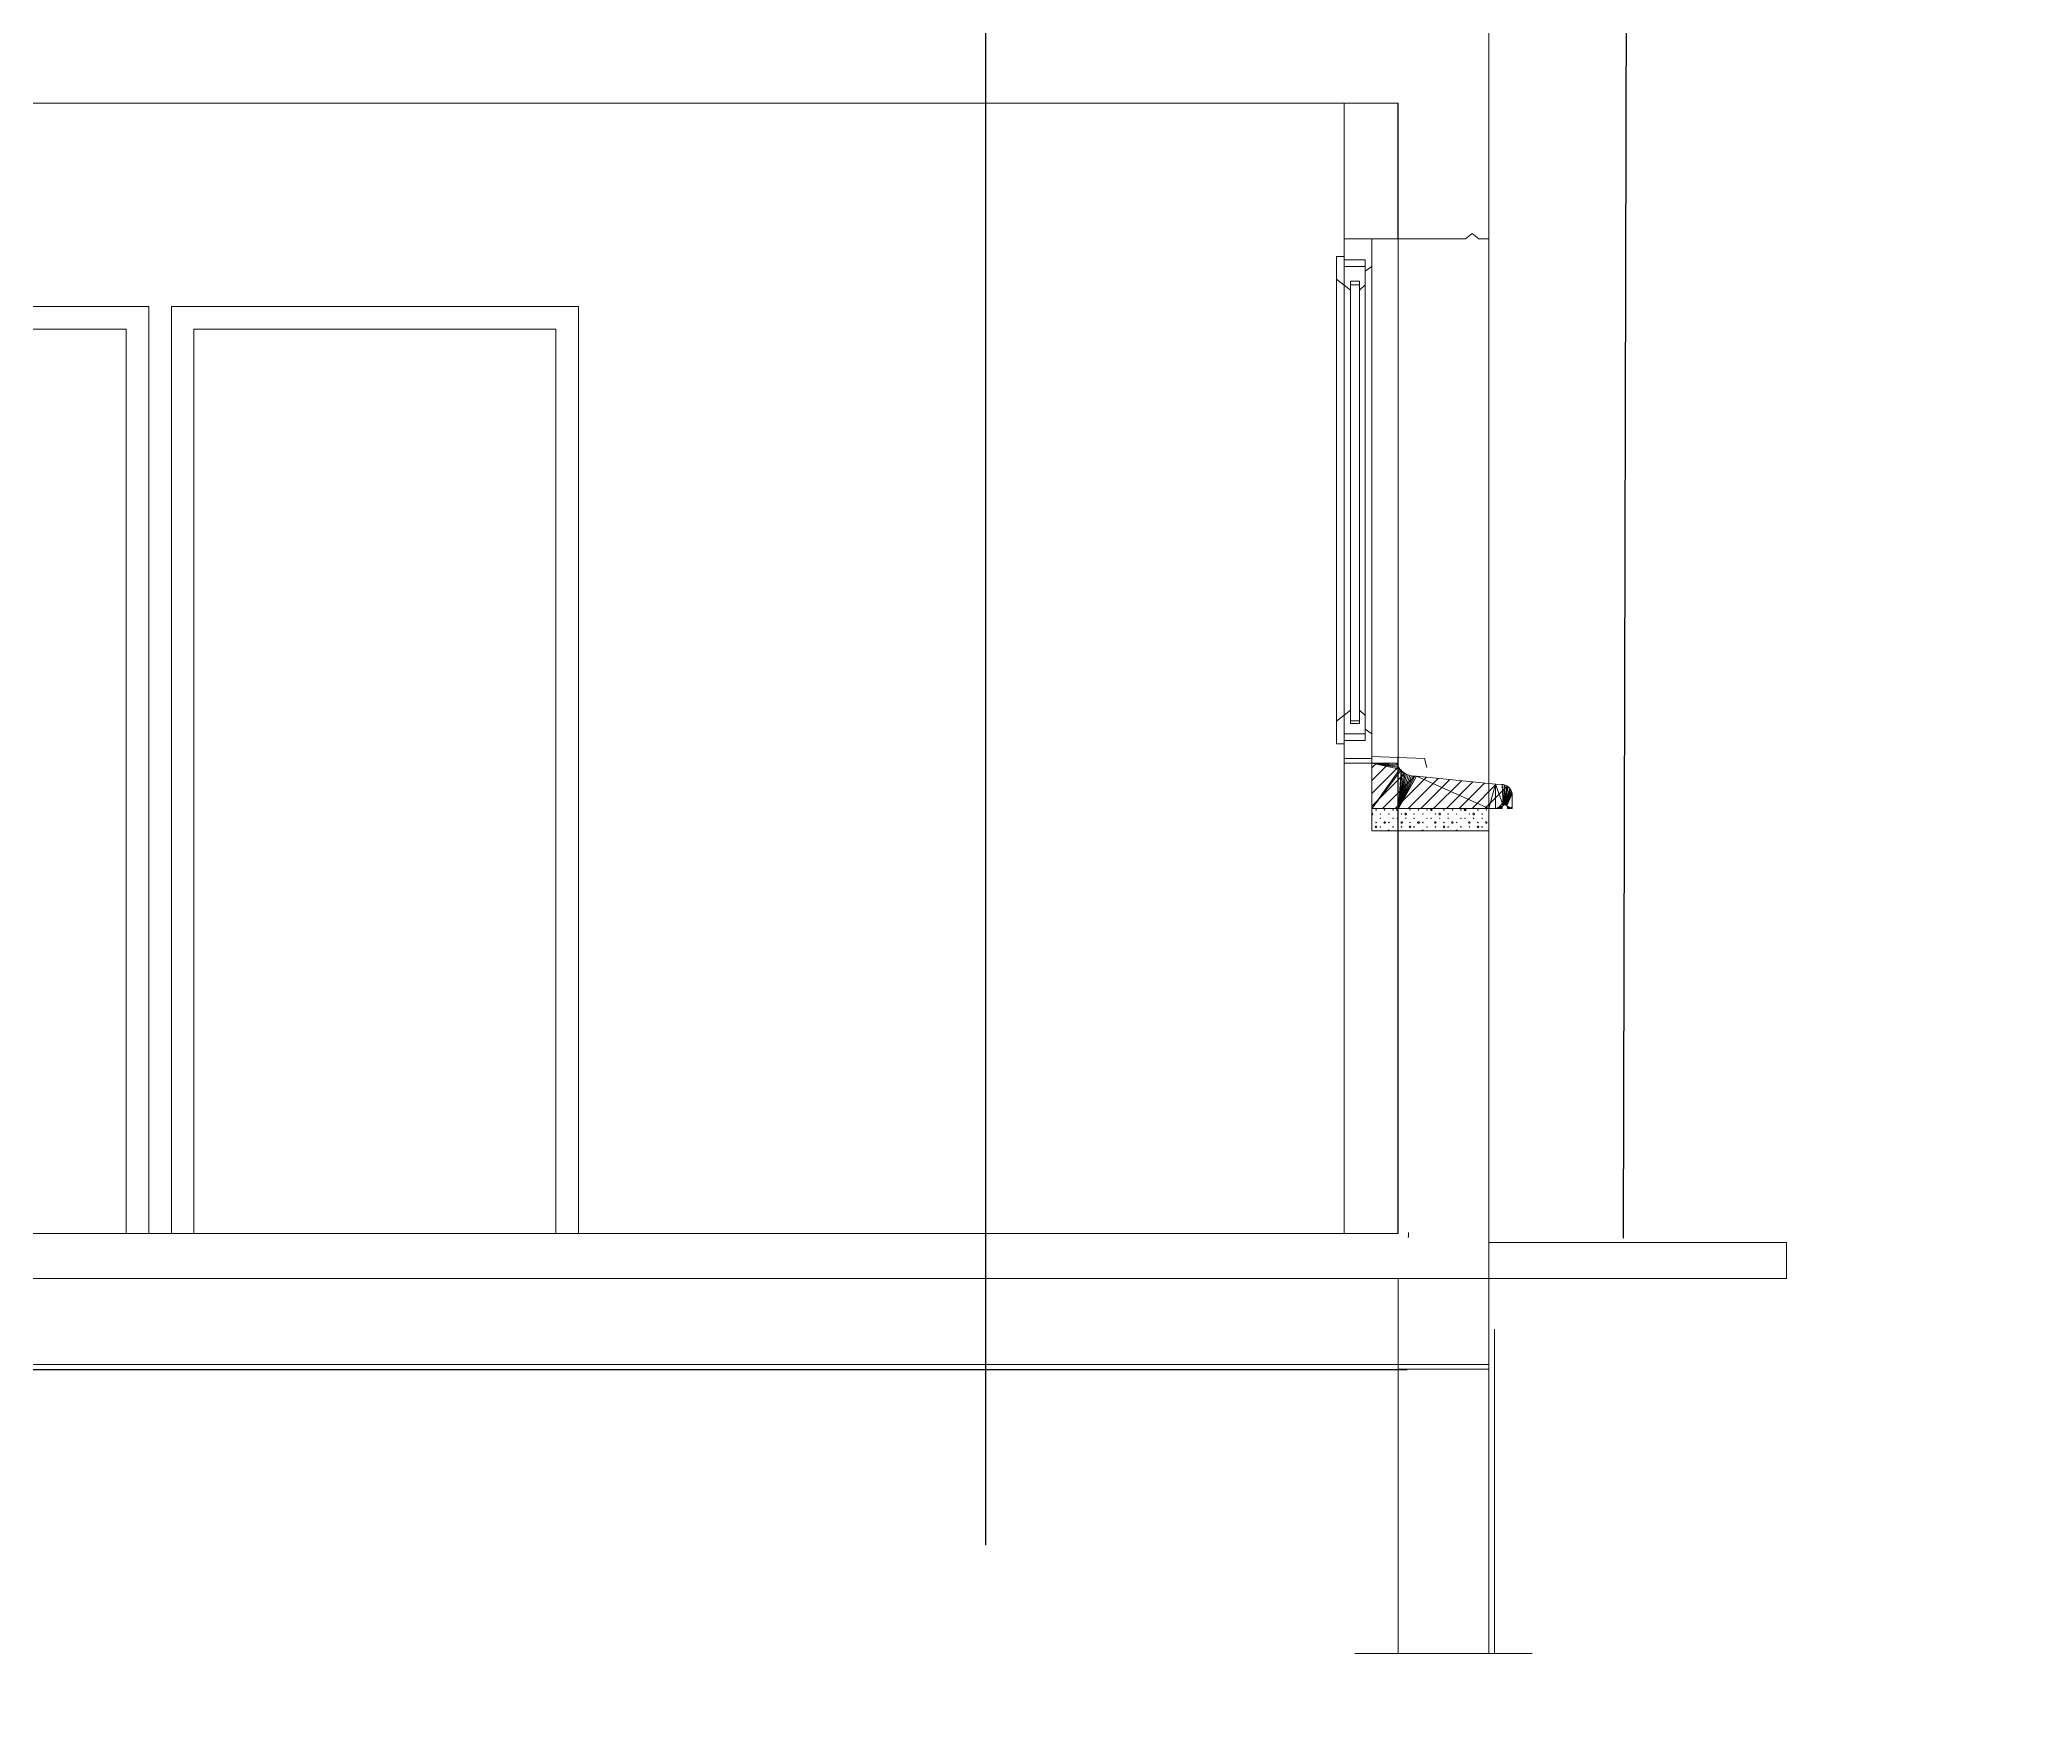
# Model space of a CAD drawing. Header units: metres. Extents: x -12536 to 12621, y -17191 to 9596.
# Drawn here: x -8720.7 to -8280.2, y 5466.1 to 5838.2 of the extents above; entities that cross this region are included whole.
import ezdxf
from ezdxf.lldxf.tags import DXFTag

# ---------------------------------------------------------------- set-up
doc = ezdxf.new("R2010")
doc.units = ezdxf.units.M
doc.header["$MEASUREMENT"] = 0
doc.header["$PDMODE"] = 2
doc.header["$PDSIZE"] = 0.25
doc.layers.add('Calque commun', color=7, linetype='Continuous')
doc.layers.add('Cotations', color=7, linetype='Continuous')
doc.styles.add('Arial3', font='arial.ttf', dxfattribs={"height": 0.1})
doc.styles.add('Arial6', font='arial.ttf', dxfattribs={"height": 0.1})
tags = doc.linetypes.add('HIDDEN', pattern=[0.375, 0.25, -0.125]).pattern_tags.tags
tags[6:7] = [DXFTag(74, 4), DXFTag(75, 0), DXFTag(340, '0'), DXFTag(46, 1.0), DXFTag(50, 0.0), DXFTag(44, 0.0), DXFTag(45, 0.0)]
tags[4:5] = [DXFTag(74, 4), DXFTag(75, 0), DXFTag(340, '0'), DXFTag(46, 1.0), DXFTag(50, 0.0), DXFTag(44, 0.0), DXFTag(45, 0.0)]
tags = doc.linetypes.add('HIDDENX2', pattern=[0.75, 0.5, -0.25]).pattern_tags.tags
tags[6:7] = [DXFTag(74, 4), DXFTag(75, 0), DXFTag(340, '0'), DXFTag(46, 1.0), DXFTag(50, 0.0), DXFTag(44, 0.0), DXFTag(45, 0.0)]
tags[4:5] = [DXFTag(74, 4), DXFTag(75, 0), DXFTag(340, '0'), DXFTag(46, 1.0), DXFTag(50, 0.0), DXFTag(44, 0.0), DXFTag(45, 0.0)]
doc.dimstyles.new('DIM18', dxfattribs={"dimtxt": 0.1, "dimasz": 0.025, "dimexe": 0.1, "dimexo": 0, "dimgap": 5e-05, "dimtad": 1, "dimzin": 1, "dimdsep": 46, "dimtxsty": 'Arial3', "dimblk": 'ORIGIN', "dimcen": 0.09, "dimdle": 0.1, "dimadec": 0, "dimazin": 0, "dimtfac": 1, "dimtdec": 4, "dimtix": 1, "dimtofl": 0, "dimtmove": 0, "dimatfit": 3, "dimfxl": 0.1, "dimfxlon": 1, "dimfrac": 2, "dimtolj": 1, "dimtzin": 0, "dimarcsym": 2})
doc.dimstyles.new('DIM20', dxfattribs={"dimtxt": 0.1, "dimasz": 0.025, "dimexe": 0.1, "dimexo": 0, "dimgap": 5e-05, "dimtad": 1, "dimzin": 1, "dimdsep": 46, "dimtxsty": 'Arial6', "dimblk": 'ORIGIN', "dimcen": 0.09, "dimdle": 0.1, "dimadec": 0, "dimazin": 0, "dimtfac": 1, "dimtdec": 4, "dimtix": 1, "dimtofl": 0, "dimtmove": 0, "dimatfit": 3, "dimfxl": 0.1, "dimfxlon": 1, "dimfrac": 2, "dimtolj": 1, "dimtzin": 0, "dimarcsym": 2})

# ---------------------------------------------------------------- blocks, each defined once
blk = doc.blocks.new('_ORIGIN')
at = {"color": 0, "linetype": 'ByBlock', "lineweight": -2}
blk.add_line((0, 0), (-1, 0), dxfattribs=at)
blk.add_circle((0, 0), 0.5, dxfattribs=at)
blk = doc.blocks.new('*D467')
at = {"layer": 'Cotations', "color": 0, "linetype": 'ByBlock', "lineweight": -2, "transparency": 16777216}
for p, q in [((-8511.55, 5854.17), (-8511.65, 5854.17)), ((-8511.55, 5824.2), (-8511.55, 5854.15)), ((-8511.55, 5824.17), (-8511.65, 5824.17))]:
    blk.add_line(p, q, dxfattribs=at)
at = {"layer": 'Defpoints', "color": 0, "linetype": 'Continuous', "transparency": 16777216}
for p in [(-8511.55, 5854.17), (-8511.55, 5854.17), (-8511.55, 5824.17)]:
    blk.add_point(p, dxfattribs=at)
at = {"layer": 'Cotations', "color": 0, "linetype": 'Continuous', "lineweight": -2, "transparency": 16777216, "xscale": 0.02500000037252903, "yscale": 0.02500000037252903, "zscale": 0.02500000037252903}
for p, rotation in [((-8511.55, 5854.17), 90), ((-8511.55, 5824.17), 270)]:
    blk.add_blockref('_ORIGIN', p, dxfattribs=dict(at, rotation=rotation))
at = {"layer": 'Cotations', "color": 7, "linetype": 'Continuous', "lineweight": 5, "transparency": 16777216, "insert": (-8511.55, 5839.17), "char_height": 0.1, "attachment_point": 8, "rotation": 90, "line_spacing_factor": 0.776067, "style": 'Arial3'}
blk.add_mtext('\\A1;30.00', dxfattribs=at)
blk = doc.blocks.new('*D471')
at = {"layer": 'Cotations', "color": 0, "linetype": 'ByBlock', "lineweight": -2, "transparency": 16777216}
for p, q in [((-8511.55, 5824.17), (-8511.65, 5824.17)), ((-8511.55, 5794.2), (-8511.55, 5824.15)), ((-8511.55, 5794.17), (-8511.65, 5794.17))]:
    blk.add_line(p, q, dxfattribs=at)
at = {"layer": 'Defpoints', "color": 0, "linetype": 'Continuous', "transparency": 16777216}
for p in [(-8511.55, 5824.17), (-8511.55, 5824.17), (-8511.55, 5794.17)]:
    blk.add_point(p, dxfattribs=at)
at = {"layer": 'Cotations', "color": 0, "linetype": 'Continuous', "lineweight": -2, "transparency": 16777216, "xscale": 0.02500000037252903, "yscale": 0.02500000037252903, "zscale": 0.02500000037252903}
for p, rotation in [((-8511.55, 5824.17), 90), ((-8511.55, 5794.17), 270)]:
    blk.add_blockref('_ORIGIN', p, dxfattribs=dict(at, rotation=rotation))
at = {"layer": 'Cotations', "color": 7, "linetype": 'Continuous', "lineweight": 5, "transparency": 16777216, "insert": (-8511.55, 5809.17), "char_height": 0.1, "attachment_point": 8, "rotation": 90, "line_spacing_factor": 0.776067, "style": 'Arial3'}
blk.add_mtext('\\A1;30.00', dxfattribs=at)
blk = doc.blocks.new('*D476')
at = {"layer": 'Cotations', "color": 0, "linetype": 'ByBlock', "lineweight": -2, "transparency": 16777216}
for p, q in [((-8511.55, 5574.17), (-8511.65, 5574.17)), ((-8511.55, 5564.19), (-8511.55, 5574.15)), ((-8511.55, 5564.17), (-8511.65, 5564.17))]:
    blk.add_line(p, q, dxfattribs=at)
at = {"layer": 'Defpoints', "color": 0, "linetype": 'Continuous', "transparency": 16777216}
for p in [(-8511.55, 5574.17), (-8511.55, 5574.17), (-8511.55, 5564.17)]:
    blk.add_point(p, dxfattribs=at)
at = {"layer": 'Cotations', "color": 0, "linetype": 'Continuous', "lineweight": -2, "transparency": 16777216, "xscale": 0.02500000037252903, "yscale": 0.02500000037252903, "zscale": 0.02500000037252903}
for p, rotation in [((-8511.55, 5574.17), 90), ((-8511.55, 5564.17), 270)]:
    blk.add_blockref('_ORIGIN', p, dxfattribs=dict(at, rotation=rotation))
at = {"layer": 'Cotations', "color": 7, "linetype": 'Continuous', "lineweight": 5, "transparency": 16777216, "insert": (-8511.55, 5569.17), "char_height": 0.1, "attachment_point": 8, "rotation": 90, "line_spacing_factor": 0.776067, "style": 'Arial3'}
blk.add_mtext('\\A1;10.00', dxfattribs=at)
blk = doc.blocks.new('*D477')
at = {"layer": 'Cotations', "color": 0, "linetype": 'ByBlock', "lineweight": -2, "transparency": 16777216}
for p, q in [((-8511.55, 5564.17), (-8511.65, 5564.17)), ((-8511.55, 5545.2), (-8511.55, 5564.14)), ((-8511.55, 5545.17), (-8511.65, 5545.17))]:
    blk.add_line(p, q, dxfattribs=at)
at = {"layer": 'Defpoints', "color": 0, "linetype": 'Continuous', "transparency": 16777216}
for p in [(-8511.55, 5564.17), (-8511.55, 5564.17), (-8511.55, 5545.17)]:
    blk.add_point(p, dxfattribs=at)
at = {"layer": 'Cotations', "color": 0, "linetype": 'Continuous', "lineweight": -2, "transparency": 16777216, "xscale": 0.02500000037252903, "yscale": 0.02500000037252903, "zscale": 0.02500000037252903}
for p, rotation in [((-8511.55, 5564.17), 90), ((-8511.55, 5545.17), 270)]:
    blk.add_blockref('_ORIGIN', p, dxfattribs=dict(at, rotation=rotation))
at = {"layer": 'Cotations', "color": 7, "linetype": 'Continuous', "lineweight": 5, "transparency": 16777216, "insert": (-8511.55, 5554.67), "char_height": 0.1, "attachment_point": 8, "rotation": 90, "line_spacing_factor": 0.776067, "style": 'Arial3'}
blk.add_mtext('\\A1;19.00', dxfattribs=at)
blk = doc.blocks.new('*D478')
at = {"layer": 'Cotations', "color": 0, "linetype": 'ByBlock', "lineweight": -2, "transparency": 16777216}
for p, q in [((-8511.55, 5545.17), (-8511.65, 5545.17)), ((-8511.55, 5505.32), (-8511.55, 5545.15)), ((-8511.55, 5505.3), (-8511.65, 5505.3))]:
    blk.add_line(p, q, dxfattribs=at)
at = {"layer": 'Defpoints', "color": 0, "linetype": 'Continuous', "transparency": 16777216}
for p in [(-8511.55, 5545.17), (-8511.55, 5545.17), (-8511.55, 5505.3)]:
    blk.add_point(p, dxfattribs=at)
at = {"layer": 'Cotations', "color": 0, "linetype": 'Continuous', "lineweight": -2, "transparency": 16777216, "xscale": 0.02500000037252903, "yscale": 0.02500000037252903, "zscale": 0.02500000037252903}
for p, rotation in [((-8511.55, 5545.17), 90), ((-8511.55, 5505.3), 270)]:
    blk.add_blockref('_ORIGIN', p, dxfattribs=dict(at, rotation=rotation))
at = {"layer": 'Cotations', "color": 7, "linetype": 'Continuous', "lineweight": 5, "transparency": 16777216, "insert": (-8511.55, 5525.23), "char_height": 0.1, "attachment_point": 8, "rotation": 90, "line_spacing_factor": 0.776067, "style": 'Arial3'}
blk.add_mtext('\\A1;39.88', dxfattribs=at)
blk = doc.blocks.new('*D479')
at = {"layer": 'Cotations', "color": 0, "linetype": 'ByBlock', "lineweight": -2, "transparency": 16777216}
for p, q in [((-8511.55, 5574.17), (-8511.65, 5574.17)), ((-8511.55, 5564.19), (-8511.55, 5574.15)), ((-8511.55, 5564.17), (-8511.65, 5564.17))]:
    blk.add_line(p, q, dxfattribs=at)
at = {"layer": 'Defpoints', "color": 0, "linetype": 'Continuous', "transparency": 16777216}
for p in [(-8511.55, 5574.17), (-8511.55, 5574.17), (-8511.55, 5564.17)]:
    blk.add_point(p, dxfattribs=at)
at = {"layer": 'Cotations', "color": 0, "linetype": 'Continuous', "lineweight": -2, "transparency": 16777216, "xscale": 0.02500000037252903, "yscale": 0.02500000037252903, "zscale": 0.02500000037252903}
for p, rotation in [((-8511.55, 5574.17), 90), ((-8511.55, 5564.17), 270)]:
    blk.add_blockref('_ORIGIN', p, dxfattribs=dict(at, rotation=rotation))
at = {"layer": 'Cotations', "color": 7, "linetype": 'Continuous', "lineweight": 5, "transparency": 16777216, "insert": (-8511.55, 5569.17), "char_height": 0.1, "attachment_point": 8, "rotation": 90, "line_spacing_factor": 0.776067, "style": 'Arial3'}
blk.add_mtext('\\A1;10.00', dxfattribs=at)
blk = doc.blocks.new('*D480')
at = {"layer": 'Cotations', "color": 0, "linetype": 'ByBlock', "lineweight": -2, "transparency": 16777216}
for p, q in [((-8511.55, 5574.17), (-8511.65, 5574.17)), ((-8511.55, 5564.19), (-8511.55, 5574.15)), ((-8511.55, 5564.17), (-8511.65, 5564.17))]:
    blk.add_line(p, q, dxfattribs=at)
at = {"layer": 'Defpoints', "color": 0, "linetype": 'Continuous', "transparency": 16777216}
for p in [(-8511.55, 5574.17), (-8511.55, 5574.17), (-8511.55, 5564.17)]:
    blk.add_point(p, dxfattribs=at)
at = {"layer": 'Cotations', "color": 0, "linetype": 'Continuous', "lineweight": -2, "transparency": 16777216, "xscale": 0.02500000037252903, "yscale": 0.02500000037252903, "zscale": 0.02500000037252903}
for p, rotation in [((-8511.55, 5574.17), 90), ((-8511.55, 5564.17), 270)]:
    blk.add_blockref('_ORIGIN', p, dxfattribs=dict(at, rotation=rotation))
at = {"layer": 'Cotations', "color": 7, "linetype": 'Continuous', "lineweight": 5, "transparency": 16777216, "insert": (-8511.55, 5569.17), "char_height": 0.1, "attachment_point": 8, "rotation": 90, "line_spacing_factor": 0.776067, "style": 'Arial3'}
blk.add_mtext('\\A1;10.00', dxfattribs=at)
blk = doc.blocks.new('*D483')
at = {"layer": 'Cotations', "color": 0, "linetype": 'ByBlock', "lineweight": -2, "transparency": 16777216}
for p, q in [((-8511.55, 5794.17), (-8511.65, 5794.17)), ((-8511.55, 5574.2), (-8511.55, 5794.15)), ((-8511.55, 5574.17), (-8511.65, 5574.17))]:
    blk.add_line(p, q, dxfattribs=at)
at = {"layer": 'Defpoints', "color": 0, "linetype": 'Continuous', "transparency": 16777216}
for p in [(-8511.55, 5794.17), (-8511.55, 5794.17), (-8511.55, 5574.17)]:
    blk.add_point(p, dxfattribs=at)
at = {"layer": 'Cotations', "color": 0, "linetype": 'Continuous', "lineweight": -2, "transparency": 16777216, "xscale": 0.02500000037252903, "yscale": 0.02500000037252903, "zscale": 0.02500000037252903}
for p, rotation in [((-8511.55, 5794.17), 90), ((-8511.55, 5574.17), 270)]:
    blk.add_blockref('_ORIGIN', p, dxfattribs=dict(at, rotation=rotation))
at = {"layer": 'Cotations', "color": 7, "linetype": 'Continuous', "lineweight": 5, "transparency": 16777216, "insert": (-8511.55, 5684.17), "char_height": 0.1, "attachment_point": 8, "rotation": 90, "line_spacing_factor": 0.776067, "style": 'Arial3'}
blk.add_mtext('\\A1;220.00', dxfattribs=at)
blk = doc.blocks.new('*D485')
at = {"layer": 'Cotations', "color": 0, "linetype": 'ByBlock', "lineweight": -2, "transparency": 16777216}
for p, q in [((-8369.34, 6115.53), (-8370.65, 5573.2)), ((-8369.35, 6115.55), (-8369.24, 6115.55)), ((-8370.66, 5573.17), (-8370.55, 5573.17))]:
    blk.add_line(p, q, dxfattribs=at)
at = {"layer": 'Defpoints', "color": 0, "linetype": 'Continuous', "transparency": 16777216}
for p in [(-8369.35, 6115.55), (-8370.66, 5573.17), (-8370.65, 5573.17)]:
    blk.add_point(p, dxfattribs=at)
at = {"layer": 'Cotations', "color": 0, "linetype": 'Continuous', "lineweight": -2, "transparency": 16777216, "xscale": 0.02500000037252903, "yscale": 0.02500000037252903, "zscale": 0.02500000037252903}
for p, rotation in [((-8369.34, 6115.55), 89.86153779623815), ((-8370.65, 5573.17), 269.8615377962382)]:
    blk.add_blockref('_ORIGIN', p, dxfattribs=dict(at, rotation=rotation))
at = {"layer": 'Cotations', "color": 7, "linetype": 'Continuous', "lineweight": 5, "transparency": 16777216, "insert": (-8370, 5844.36), "char_height": 0.1, "attachment_point": 8, "rotation": 89.8615, "line_spacing_factor": 0.776067, "style": 'Arial6'}
blk.add_mtext('\\A1;542.38', dxfattribs=at)
blk = doc.blocks.new('hatch4')
at = {"layer": 'Calque commun', "color": 7, "linetype": 'Continuous', "lineweight": 5}
for p, q in [((40.9032, -35.4721), (40.8929, -35.4824)), ((40.9314, -35.4721), (40.8929, -35.5107)), ((40.9515, -35.4804), (40.8929, -35.539)), ((40.9659, -35.4943), (40.8929, -35.5673)), ((40.9875, -35.5009), (40.9163, -35.5721)), ((41.0135, -35.5032), (40.9446, -35.5721)), ((41.0392, -35.5057), (40.9729, -35.5721)), ((41.065, -35.5083), (41.0012, -35.5721)), ((41.0907, -35.5109), (41.0294, -35.5721)), ((41.1164, -35.5134), (41.0577, -35.5721)), ((41.1421, -35.516), (41.086, -35.5721)), ((41.1679, -35.5185), (41.1143, -35.5721)), ((41.1918, -35.5228), (41.1426, -35.5721)), ((41.2029, -35.5401), (41.1709, -35.5721)), ((41.2029, -35.5684), (41.1991, -35.5721))]:
    blk.add_line(p, q, dxfattribs=at)
at = {"layer": 'Calque commun', "color": 7, "linetype": 'Continuous', "lineweight": 20}
mesh = blk.add_polyface(dxfattribs=at)
corners = [(40.8929, -35.4721), (40.9525, -35.482), (40.9504, -35.4789), (41.2029, -35.5392), (41.2024, -35.5371), (41.1861, -35.5645), (41.1822, -35.5665), (41.1833, -35.5656), (41.1664, -35.5721), (40.8929, -35.5721), (40.9514, -35.5721), (40.9574, -35.4877), (41.1664, -35.5184), (40.9917, -35.501), (41.1514, -35.5721), (41.1808, -35.5193), (41.189, -35.5649), (41.1904, -35.5656), (40.9664, -35.4946), (40.9632, -35.4926), (41.1808, -35.5721), (41.1807, -35.5706), (41.1814, -35.5678), (40.9602, -35.4903), (41.1989, -35.5294), (41.1976, -35.5277), (41.2029, -35.5721), (41.193, -35.5706), (41.1928, -35.5721), (40.9879, -35.501), (40.9841, -35.5007), (41.1871, -35.5206), (41.1851, -35.52), (41.1847, -35.5649), (41.1876, -35.5645), (40.9549, -35.485), (41.1928, -35.5692), (40.9804, -35.5), (40.9768, -35.4991), (40.9486, -35.4756), (41.1945, -35.5247), (41.1808, -35.5692), (41.2, -35.5312), (41.1928, -35.5234), (41.191, -35.5223), (41.1923, -35.5678), (41.2018, -35.5351), (41.201, -35.5331), (41.1915, -35.5665), (40.9732, -35.4979), (40.9697, -35.4964), (41.1961, -35.5261), (41.1891, -35.5214), (40.9471, -35.4721), (41.183, -35.5196)]
mesh.append_faces([[corners[k] for k in face] for face in [(26, 27, 28), (42, 46, 47), (0, 39, 53), (15, 32, 54)]], dxfattribs={"vtx0": -1, "color": 7})
mesh.append_faces([[corners[k] for k in face] for face in [(12, 7, 15), (3, 48, 26), (43, 5, 40)]], dxfattribs={"vtx0": -1, "vtx1": -1, "color": 7})
mesh.append_faces([[corners[k] for k in face] for face in [(25, 40, 5), (15, 33, 32), (12, 8, 7), (31, 33, 44), (42, 5, 46)]], dxfattribs={"vtx0": -1, "vtx1": -1, "vtx2": -1, "color": 7})
mesh.append_faces([[corners[k] for k in face] for face in [(0, 1, 2), (3, 16, 17), (13, 10, 14), (3, 34, 16), (0, 35, 1), (26, 36, 27), (15, 7, 33), (0, 2, 39), (26, 45, 36), (3, 5, 34), (12, 14, 8), (3, 17, 48), (9, 11, 35), (43, 33, 5), (26, 48, 45)]], dxfattribs={"vtx0": -1, "vtx2": -1, "color": 7})
mesh.append_faces([[corners[k] for k in face] for face in [(20, 21, 8)]], dxfattribs={"vtx1": -1, "color": 7})
mesh.append_faces([[corners[k] for k in face] for face in [(3, 4, 5), (6, 7, 8), (9, 10, 11), (12, 13, 14), (18, 19, 10), (22, 6, 8), (23, 11, 10), (24, 25, 5), (29, 30, 10), (31, 32, 33), (37, 38, 10), (30, 37, 10), (41, 22, 8), (42, 24, 5), (43, 44, 33), (13, 29, 10), (19, 23, 10), (49, 50, 10), (0, 9, 35), (4, 46, 5), (50, 18, 10), (38, 49, 10), (21, 41, 8)]], dxfattribs={"vtx1": -1, "vtx2": -1, "color": 7})
mesh.append_faces([[corners[k] for k in face] for face in [(25, 51, 40), (44, 52, 31)]], dxfattribs={"vtx2": -1, "color": 7})
blk = doc.blocks.new('Block58757')
at = {"layer": 'Calque commun', "color": 7, "linetype": 'Continuous', "lineweight": 5}
for p, q in [((40.8938, -35.583), (40.8929, -35.583)), ((40.8929, -35.5862), (40.8938, -35.5862)), ((40.8947, -35.5846), (40.8938, -35.583)), ((40.8938, -35.5862), (40.8947, -35.5846)), ((40.9016, -35.5752), (40.9022, -35.5746)), ((40.9022, -35.5759), (40.9016, -35.5752)), ((40.9022, -35.5746), (40.9029, -35.5752)), ((40.9029, -35.5752), (40.9022, -35.5759)), ((40.911, -35.5846), (40.9116, -35.584)), ((40.9116, -35.5852), (40.911, -35.5846)), ((40.9116, -35.584), (40.9122, -35.5846)), ((40.9122, -35.5846), (40.9116, -35.5852)), ((40.9204, -35.5752), (40.921, -35.5746)), ((40.921, -35.5759), (40.9204, -35.5752)), ((40.921, -35.5746), (40.9216, -35.5752)), ((40.9216, -35.5752), (40.921, -35.5759)), ((40.9297, -35.5846), (40.9304, -35.584)), ((40.9304, -35.5852), (40.9297, -35.5846)), ((40.9304, -35.584), (40.931, -35.5846)), ((40.931, -35.5846), (40.9304, -35.5852)), ((40.9391, -35.5752), (40.9397, -35.5746)), ((40.9397, -35.5759), (40.9391, -35.5752)), ((40.9397, -35.5746), (40.9404, -35.5752)), ((40.9404, -35.5752), (40.9397, -35.5759)), ((40.9472, -35.5752), (40.9482, -35.5736)), ((40.9482, -35.5769), (40.9472, -35.5752)), ((40.9482, -35.5736), (40.95, -35.5736)), ((40.95, -35.5769), (40.9482, -35.5769)), ((40.95, -35.5736), (40.951, -35.5752)), ((40.951, -35.5752), (40.95, -35.5769)), ((40.9579, -35.5846), (40.9585, -35.584)), ((40.9585, -35.5852), (40.9579, -35.5846)), ((40.9585, -35.584), (40.9591, -35.5846)), ((40.9591, -35.5846), (40.9585, -35.5852)), ((40.966, -35.5846), (40.9669, -35.583)), ((40.9669, -35.5862), (40.966, -35.5846)), ((40.9669, -35.583), (40.9679, -35.583)), ((40.9679, -35.5862), (40.9669, -35.5862)), ((40.9688, -35.583), (40.9679, -35.583)), ((40.9679, -35.5862), (40.9688, -35.5862)), ((40.9697, -35.5846), (40.9688, -35.583)), ((40.9688, -35.5862), (40.9697, -35.5846)), ((40.9766, -35.5752), (40.9772, -35.5746)), ((40.9772, -35.5759), (40.9766, -35.5752)), ((40.9772, -35.5746), (40.9779, -35.5752)), ((40.9779, -35.5752), (40.9772, -35.5759)), ((40.986, -35.5846), (40.9866, -35.584)), ((40.9866, -35.5852), (40.986, -35.5846)), ((40.9866, -35.584), (40.9872, -35.5846)), ((40.9872, -35.5846), (40.9866, -35.5852)), ((40.9954, -35.5752), (40.996, -35.5746)), ((40.996, -35.5759), (40.9954, -35.5752)), ((40.996, -35.5746), (40.9966, -35.5752)), ((40.9966, -35.5752), (40.996, -35.5759)), ((41.0047, -35.5846), (41.0054, -35.584)), ((41.0054, -35.5852), (41.0047, -35.5846)), ((41.0054, -35.584), (41.006, -35.5846)), ((41.006, -35.5846), (41.0054, -35.5852)), ((41.0141, -35.5752), (41.0147, -35.5746)), ((41.0147, -35.5759), (41.0141, -35.5752)), ((41.0147, -35.5746), (41.0154, -35.5752)), ((41.0154, -35.5752), (41.0147, -35.5759)), ((41.0222, -35.5752), (41.0232, -35.5736)), ((41.0232, -35.5769), (41.0222, -35.5752)), ((41.0232, -35.5736), (41.025, -35.5736)), ((41.025, -35.5769), (41.0232, -35.5769)), ((41.025, -35.5736), (41.026, -35.5752)), ((41.026, -35.5752), (41.025, -35.5769)), ((41.0329, -35.5846), (41.0335, -35.584)), ((41.0335, -35.5852), (41.0329, -35.5846)), ((41.0335, -35.584), (41.0341, -35.5846)), ((41.0341, -35.5846), (41.0335, -35.5852)), ((41.041, -35.5846), (41.0419, -35.583)), ((41.0419, -35.5862), (41.041, -35.5846)), ((41.0419, -35.583), (41.0429, -35.583)), ((41.0429, -35.5862), (41.0419, -35.5862)), ((41.0438, -35.583), (41.0429, -35.583)), ((41.0429, -35.5862), (41.0438, -35.5862)), ((41.0447, -35.5846), (41.0438, -35.583)), ((41.0438, -35.5862), (41.0447, -35.5846)), ((41.0516, -35.5752), (41.0522, -35.5746)), ((41.0522, -35.5759), (41.0516, -35.5752)), ((41.0522, -35.5746), (41.0529, -35.5752)), ((41.0529, -35.5752), (41.0522, -35.5759)), ((41.061, -35.5846), (41.0616, -35.584)), ((41.0616, -35.5852), (41.061, -35.5846)), ((41.0616, -35.584), (41.0622, -35.5846)), ((41.0622, -35.5846), (41.0616, -35.5852)), ((41.0704, -35.5752), (41.071, -35.5746)), ((41.071, -35.5759), (41.0704, -35.5752)), ((41.071, -35.5746), (41.0716, -35.5752)), ((41.0716, -35.5752), (41.071, -35.5759)), ((41.0797, -35.5846), (41.0804, -35.584)), ((41.0804, -35.5852), (41.0797, -35.5846)), ((41.0804, -35.584), (41.081, -35.5846)), ((41.081, -35.5846), (41.0804, -35.5852)), ((41.0891, -35.5752), (41.0897, -35.5746)), ((41.0897, -35.5759), (41.0891, -35.5752)), ((41.0897, -35.5746), (41.0904, -35.5752)), ((41.0904, -35.5752), (41.0897, -35.5759)), ((41.0972, -35.5752), (41.0982, -35.5736)), ((41.0982, -35.5769), (41.0972, -35.5752)), ((41.0982, -35.5736), (41.1, -35.5736)), ((41.1, -35.5769), (41.0982, -35.5769)), ((41.1, -35.5736), (41.101, -35.5752)), ((41.101, -35.5752), (41.1, -35.5769)), ((41.1079, -35.5846), (41.1085, -35.584)), ((41.1085, -35.5852), (41.1079, -35.5846)), ((41.1085, -35.584), (41.1091, -35.5846)), ((41.1091, -35.5846), (41.1085, -35.5852)), ((41.116, -35.5846), (41.1169, -35.583)), ((41.1169, -35.5862), (41.116, -35.5846)), ((41.1169, -35.583), (41.1179, -35.583)), ((41.1179, -35.5862), (41.1169, -35.5862)), ((41.1188, -35.583), (41.1179, -35.583)), ((41.1179, -35.5862), (41.1188, -35.5862)), ((41.1197, -35.5846), (41.1188, -35.583)), ((41.1188, -35.5862), (41.1197, -35.5846)), ((41.1266, -35.5752), (41.1272, -35.5746)), ((41.1272, -35.5759), (41.1266, -35.5752)), ((41.1272, -35.5746), (41.1279, -35.5752)), ((41.1279, -35.5752), (41.1272, -35.5759)), ((41.136, -35.5846), (41.1366, -35.584)), ((41.1366, -35.5852), (41.136, -35.5846)), ((41.1366, -35.584), (41.1372, -35.5846)), ((41.1372, -35.5846), (41.1366, -35.5852)), ((41.1454, -35.5752), (41.146, -35.5746)), ((41.146, -35.5759), (41.1454, -35.5752)), ((41.146, -35.5746), (41.1466, -35.5752)), ((41.1466, -35.5752), (41.146, -35.5759)), ((40.8935, -35.594), (40.8929, -35.5934)), ((40.8929, -35.5946), (40.8935, -35.594)), ((40.9004, -35.6127), (40.9013, -35.6111)), ((40.9013, -35.6144), (40.9004, -35.6127)), ((40.9013, -35.6111), (40.9032, -35.6111)), ((40.9032, -35.6144), (40.9013, -35.6144)), ((40.9016, -35.6034), (40.9022, -35.6027)), ((40.9022, -35.604), (40.9016, -35.6034)), ((40.9022, -35.6027), (40.9029, -35.6034)), ((40.9029, -35.6034), (40.9022, -35.604)), ((40.9032, -35.6111), (40.9041, -35.6127)), ((40.9041, -35.6127), (40.9032, -35.6144)), ((40.911, -35.594), (40.9116, -35.5934)), ((40.9116, -35.5946), (40.911, -35.594)), ((40.911, -35.6127), (40.9116, -35.6121)), ((40.9116, -35.6134), (40.911, -35.6127)), ((40.911, -35.6221), (40.9116, -35.6215)), ((40.9116, -35.5934), (40.9122, -35.594)), ((40.9122, -35.594), (40.9116, -35.5946)), ((40.9116, -35.6121), (40.9122, -35.6127)), ((40.9122, -35.6127), (40.9116, -35.6134)), ((40.9116, -35.6215), (40.9122, -35.6221)), ((40.9191, -35.6034), (40.92, -35.6017)), ((40.92, -35.605), (40.9191, -35.6034)), ((40.92, -35.6017), (40.9219, -35.6017)), ((40.9219, -35.605), (40.92, -35.605)), ((40.9219, -35.6017), (40.9229, -35.6034)), ((40.9229, -35.6034), (40.9219, -35.605)), ((40.9285, -35.6221), (40.9294, -35.6205)), ((40.9294, -35.6205), (40.9313, -35.6205)), ((40.9297, -35.6034), (40.9304, -35.6027)), ((40.9304, -35.604), (40.9297, -35.6034)), ((40.9304, -35.6027), (40.931, -35.6034)), ((40.931, -35.6034), (40.9304, -35.604)), ((40.9313, -35.6205), (40.9322, -35.6221)), ((40.9391, -35.594), (40.9397, -35.5934)), ((40.9397, -35.5946), (40.9391, -35.594)), ((40.9391, -35.6127), (40.9397, -35.6121)), ((40.9397, -35.6134), (40.9391, -35.6127)), ((40.9397, -35.5934), (40.9404, -35.594)), ((40.9404, -35.594), (40.9397, -35.5946)), ((40.9397, -35.6121), (40.9404, -35.6127)), ((40.9404, -35.6127), (40.9397, -35.6134)), ((40.9485, -35.594), (40.9491, -35.5934)), ((40.9491, -35.5946), (40.9485, -35.594)), ((40.9491, -35.5934), (40.9497, -35.594)), ((40.9497, -35.594), (40.9491, -35.5946)), ((40.9566, -35.6034), (40.9575, -35.6017)), ((40.9575, -35.605), (40.9566, -35.6034)), ((40.9575, -35.6017), (40.9594, -35.6017)), ((40.9594, -35.605), (40.9575, -35.605)), ((40.9579, -35.6127), (40.9585, -35.6121)), ((40.9585, -35.6134), (40.9579, -35.6127)), ((40.9585, -35.6121), (40.9591, -35.6127)), ((40.9591, -35.6127), (40.9585, -35.6134)), ((40.9594, -35.6017), (40.9604, -35.6034)), ((40.9604, -35.6034), (40.9594, -35.605)), ((40.9672, -35.594), (40.9679, -35.5934)), ((40.9679, -35.5946), (40.9672, -35.594)), ((40.9685, -35.594), (40.9679, -35.5934)), ((40.9679, -35.5946), (40.9685, -35.594)), ((40.9754, -35.6127), (40.9763, -35.6111)), ((40.9763, -35.6144), (40.9754, -35.6127)), ((40.9763, -35.6111), (40.9782, -35.6111)), ((40.9782, -35.6144), (40.9763, -35.6144)), ((40.9766, -35.6034), (40.9772, -35.6027)), ((40.9772, -35.604), (40.9766, -35.6034)), ((40.9772, -35.6027), (40.9779, -35.6034)), ((40.9779, -35.6034), (40.9772, -35.604)), ((40.9782, -35.6111), (40.9791, -35.6127)), ((40.9791, -35.6127), (40.9782, -35.6144)), ((40.986, -35.594), (40.9866, -35.5934)), ((40.9866, -35.5946), (40.986, -35.594)), ((40.986, -35.6127), (40.9866, -35.6121)), ((40.9866, -35.6134), (40.986, -35.6127)), ((40.986, -35.6221), (40.9866, -35.6215)), ((40.9866, -35.5934), (40.9872, -35.594)), ((40.9872, -35.594), (40.9866, -35.5946)), ((40.9866, -35.6121), (40.9872, -35.6127)), ((40.9872, -35.6127), (40.9866, -35.6134)), ((40.9866, -35.6215), (40.9872, -35.6221)), ((40.9941, -35.6034), (40.995, -35.6017)), ((40.995, -35.605), (40.9941, -35.6034)), ((40.995, -35.6017), (40.9969, -35.6017)), ((40.9969, -35.605), (40.995, -35.605)), ((40.9969, -35.6017), (40.9979, -35.6034)), ((40.9979, -35.6034), (40.9969, -35.605)), ((41.0035, -35.6221), (41.0044, -35.6205)), ((41.0044, -35.6205), (41.0063, -35.6205)), ((41.0047, -35.6034), (41.0054, -35.6027)), ((41.0054, -35.604), (41.0047, -35.6034)), ((41.0054, -35.6027), (41.006, -35.6034)), ((41.006, -35.6034), (41.0054, -35.604)), ((41.0063, -35.6205), (41.0072, -35.6221)), ((41.0141, -35.594), (41.0147, -35.5934)), ((41.0147, -35.5946), (41.0141, -35.594)), ((41.0141, -35.6127), (41.0147, -35.6121)), ((41.0147, -35.6134), (41.0141, -35.6127)), ((41.0147, -35.5934), (41.0154, -35.594)), ((41.0154, -35.594), (41.0147, -35.5946)), ((41.0147, -35.6121), (41.0154, -35.6127)), ((41.0154, -35.6127), (41.0147, -35.6134)), ((41.0235, -35.594), (41.0241, -35.5934)), ((41.0241, -35.5946), (41.0235, -35.594)), ((41.0241, -35.5934), (41.0247, -35.594)), ((41.0247, -35.594), (41.0241, -35.5946)), ((41.0316, -35.6034), (41.0325, -35.6017)), ((41.0325, -35.605), (41.0316, -35.6034)), ((41.0325, -35.6017), (41.0344, -35.6017)), ((41.0344, -35.605), (41.0325, -35.605)), ((41.0329, -35.6127), (41.0335, -35.6121)), ((41.0335, -35.6134), (41.0329, -35.6127)), ((41.0335, -35.6121), (41.0341, -35.6127)), ((41.0341, -35.6127), (41.0335, -35.6134)), ((41.0344, -35.6017), (41.0354, -35.6034)), ((41.0354, -35.6034), (41.0344, -35.605)), ((41.0422, -35.594), (41.0429, -35.5934)), ((41.0429, -35.5946), (41.0422, -35.594)), ((41.0435, -35.594), (41.0429, -35.5934)), ((41.0429, -35.5946), (41.0435, -35.594)), ((41.0504, -35.6127), (41.0513, -35.6111)), ((41.0513, -35.6144), (41.0504, -35.6127)), ((41.0513, -35.6111), (41.0532, -35.6111)), ((41.0532, -35.6144), (41.0513, -35.6144)), ((41.0516, -35.6034), (41.0522, -35.6027)), ((41.0522, -35.604), (41.0516, -35.6034)), ((41.0522, -35.6027), (41.0529, -35.6034)), ((41.0529, -35.6034), (41.0522, -35.604)), ((41.0532, -35.6111), (41.0541, -35.6127)), ((41.0541, -35.6127), (41.0532, -35.6144)), ((41.061, -35.594), (41.0616, -35.5934)), ((41.0616, -35.5946), (41.061, -35.594)), ((41.061, -35.6127), (41.0616, -35.6121)), ((41.0616, -35.6134), (41.061, -35.6127)), ((41.061, -35.6221), (41.0616, -35.6215)), ((41.0616, -35.5934), (41.0622, -35.594)), ((41.0622, -35.594), (41.0616, -35.5946)), ((41.0616, -35.6121), (41.0622, -35.6127)), ((41.0622, -35.6127), (41.0616, -35.6134)), ((41.0616, -35.6215), (41.0622, -35.6221)), ((41.0691, -35.6034), (41.07, -35.6017)), ((41.07, -35.605), (41.0691, -35.6034)), ((41.07, -35.6017), (41.0719, -35.6017)), ((41.0719, -35.605), (41.07, -35.605)), ((41.0719, -35.6017), (41.0729, -35.6034)), ((41.0729, -35.6034), (41.0719, -35.605)), ((41.0785, -35.6221), (41.0794, -35.6205)), ((41.0794, -35.6205), (41.0813, -35.6205)), ((41.0797, -35.6034), (41.0804, -35.6027)), ((41.0804, -35.604), (41.0797, -35.6034)), ((41.0804, -35.6027), (41.081, -35.6034)), ((41.081, -35.6034), (41.0804, -35.604)), ((41.0813, -35.6205), (41.0822, -35.6221)), ((41.0891, -35.594), (41.0897, -35.5934)), ((41.0897, -35.5946), (41.0891, -35.594)), ((41.0891, -35.6127), (41.0897, -35.6121)), ((41.0897, -35.6134), (41.0891, -35.6127)), ((41.0897, -35.5934), (41.0904, -35.594)), ((41.0904, -35.594), (41.0897, -35.5946)), ((41.0897, -35.6121), (41.0904, -35.6127)), ((41.0904, -35.6127), (41.0897, -35.6134)), ((41.0985, -35.594), (41.0991, -35.5934)), ((41.0991, -35.5946), (41.0985, -35.594)), ((41.0991, -35.5934), (41.0997, -35.594)), ((41.0997, -35.594), (41.0991, -35.5946)), ((41.1066, -35.6034), (41.1075, -35.6017)), ((41.1075, -35.605), (41.1066, -35.6034)), ((41.1075, -35.6017), (41.1094, -35.6017)), ((41.1094, -35.605), (41.1075, -35.605)), ((41.1079, -35.6127), (41.1085, -35.6121)), ((41.1085, -35.6134), (41.1079, -35.6127)), ((41.1085, -35.6121), (41.1091, -35.6127)), ((41.1091, -35.6127), (41.1085, -35.6134)), ((41.1094, -35.6017), (41.1104, -35.6034)), ((41.1104, -35.6034), (41.1094, -35.605)), ((41.1172, -35.594), (41.1179, -35.5934)), ((41.1179, -35.5946), (41.1172, -35.594)), ((41.1185, -35.594), (41.1179, -35.5934)), ((41.1179, -35.5946), (41.1185, -35.594)), ((41.1254, -35.6127), (41.1263, -35.6111)), ((41.1263, -35.6144), (41.1254, -35.6127)), ((41.1263, -35.6111), (41.1282, -35.6111)), ((41.1282, -35.6144), (41.1263, -35.6144)), ((41.1266, -35.6034), (41.1272, -35.6027)), ((41.1272, -35.604), (41.1266, -35.6034)), ((41.1272, -35.6027), (41.1279, -35.6034)), ((41.1279, -35.6034), (41.1272, -35.604)), ((41.1282, -35.6111), (41.1291, -35.6127)), ((41.1291, -35.6127), (41.1282, -35.6144)), ((41.136, -35.594), (41.1366, -35.5934)), ((41.1366, -35.5946), (41.136, -35.594)), ((41.136, -35.6127), (41.1366, -35.6121)), ((41.1366, -35.6134), (41.136, -35.6127)), ((41.136, -35.6221), (41.1366, -35.6215)), ((41.1366, -35.5934), (41.1372, -35.594)), ((41.1372, -35.594), (41.1366, -35.5946)), ((41.1366, -35.6121), (41.1372, -35.6127)), ((41.1372, -35.6127), (41.1366, -35.6134)), ((41.1366, -35.6215), (41.1372, -35.6221)), ((41.1441, -35.6034), (41.145, -35.6017)), ((41.145, -35.605), (41.1441, -35.6034)), ((41.145, -35.6017), (41.1469, -35.6017)), ((41.1469, -35.605), (41.145, -35.605)), ((41.1469, -35.6017), (41.1479, -35.6034)), ((41.1479, -35.6034), (41.1469, -35.605))]:
    blk.add_line(p, q, dxfattribs=at)
blk = doc.blocks.new('pattern4')
at = {"layer": 'Calque commun', "color": 0, "linetype": 'ByBlock', "lineweight": -2}
blk.add_blockref('Block58757', (0, 0), dxfattribs=at)
at = {"layer": 'Calque commun', "color": 7, "linetype": 'Continuous', "lineweight": 20}
mesh = blk.add_polyface(dxfattribs=at)
corners = [(40.8929, -35.5721), (40.8929, -35.6221), (41.1514, -35.6221), (41.1514, -35.5721)]
mesh.append_faces([[corners[k] for k in face] for face in [(0, 1, 2, 3)]], dxfattribs={"color": 7})

msp = doc.modelspace()

# ---------------------------------------------------------------- linework, layer by layer
at = {"layer": 'Calque commun', "color": 7, "linetype": 'Continuous', "lineweight": 20}
for p, q in [((-8400.34, 5794.172), (-8400.34, 5858.345)), ((-9280.501, 5824.171), (-8420.34, 5824.171)), ((-9031.888, 5824.171), (-8467.365, 5824.171)), ((-8432.34, 5824.171), (-8432.34, 5794.172)), ((-8420.34, 5794.172), (-8420.34, 5824.171)), ((-8420, 5794.172), (-8432.34, 5794.172)), ((-8405.519, 5794.172), (-8420.34, 5794.172)), ((-8404.019, 5795.31), (-8405.519, 5794.172)), ((-8402.519, 5794.172), (-8404.019, 5795.31)), ((-8402.519, 5794.172), (-8400.34, 5794.172)), ((-8432.34, 5679.171), (-8426.19, 5679.171)), ((-8432.34, 5679.171), (-8432.34, 5574.171)), ((-8420.34, 5574.171), (-8420.34, 5663.172)), ((-8400.34, 5572.17), (-8400.34, 5663.172)), ((-8420.34, 5574.17), (-9268.501, 5574.17)), ((-8400.34, 5572.17), (-8334.482, 5572.17)), ((-8400.34, 5570.979), (-8400.34, 5564.17)), ((-8334.482, 5564.17), (-8334.482, 5572.17)), ((-8400.34, 5564.17), (-9300.501, 5564.17)), ((-8420.338, 5545.169), (-8420.338, 5564.17)), ((-8400.34, 5564.17), (-8400.34, 5481.275)), ((-8420.338, 5545.169), (-9300.501, 5545.169)), ((-8400.34, 5545.169), (-8430.341, 5545.169)), ((-8420.34, 5544.154), (-8400.34, 5544.154)), ((-8420.338, 5481.276), (-8420.338, 5545.169))]:
    msp.add_line(p, q, dxfattribs=at)
at = {"layer": 'Calque commun', "color": 3, "linetype": 'ByBlock', "lineweight": -2}
for p, q in [((-8420.34, 5794.171), (-8420.34, 5824.171)), ((-8420.34, 5574.171), (-8420.34, 5679.671)), ((-9278.562, 5544.08), (-8418.4, 5544.08))]:
    msp.add_line(p, q, dxfattribs=at)
at = {"layer": 'Calque commun', "color": 7, "linetype": 'Continuous', "lineweight": 5}
for p, q in [((-8432.34, 5794.172), (-8420.34, 5794.172)), ((-8432.34, 5794.172), (-8420.34, 5794.172)), ((-8420, 5794.172), (-8432.34, 5794.172)), ((-8432.34, 5789.523), (-8432.34, 5794.172)), ((-8426.19, 5794.172), (-8426.19, 5678.171)), ((-8420.34, 5794.172), (-8420.34, 5679.464)), ((-8404.019, 5795.31), (-8404.019, 5795.31)), ((-8400.34, 5794.172), (-8400.34, 5570.98)), ((-8400.34, 5794.172), (-8400.34, 5673.692)), ((-8433.991, 5790.221), (-8432.34, 5790.221)), ((-8433.991, 5785.221), (-8433.991, 5790.221)), ((-8432.34, 5790.221), (-8432.34, 5788.023)), ((-8427.69, 5789.523), (-8432.34, 5789.523)), ((-8427.69, 5788.023), (-8427.69, 5789.523)), ((-8426.19, 5789.523), (-8426.19, 5788.023)), ((-8430.916, 5782.787), (-8433.991, 5785.221)), ((-8433.991, 5785.221), (-8433.991, 5687.474)), ((-8432.34, 5788.023), (-8427.69, 5788.023)), ((-8428.915, 5784.755), (-8430.916, 5784.755)), ((-8430.916, 5784.755), (-8430.916, 5782.787)), ((-8430.916, 5784.755), (-8430.916, 5686.944)), ((-8428.915, 5783.947), (-8430.916, 5783.947)), ((-8428.915, 5783.947), (-8428.915, 5784.755)), ((-8428.915, 5784.755), (-8428.915, 5686.944)), ((-8427.69, 5783.947), (-8428.915, 5782.791)), ((-8428.915, 5782.791), (-8428.915, 5783.947)), ((-8426.19, 5788.023), (-8427.69, 5787.023)), ((-8427.69, 5787.023), (-8427.69, 5788.023)), ((-8427.69, 5788.023), (-8427.69, 5783.947)), ((-8427.69, 5783.947), (-8427.69, 5688.747)), ((-8430.916, 5689.907), (-8433.991, 5687.474)), ((-8433.991, 5687.474), (-8433.991, 5682.473)), ((-8428.915, 5687.538), (-8430.916, 5687.538)), ((-8427.69, 5688.747), (-8428.915, 5689.904)), ((-8427.69, 5684.671), (-8427.69, 5688.747)), ((-8432.34, 5679.171), (-8432.34, 5684.671)), ((-8432.34, 5684.671), (-8427.69, 5684.671)), ((-8432.34, 5683.171), (-8427.69, 5683.171)), ((-8427.69, 5683.171), (-8432.34, 5683.171)), ((-8428.915, 5686.944), (-8430.916, 5686.944)), ((-8427.69, 5683.171), (-8427.69, 5685.955)), ((-8426.19, 5684.671), (-8427.69, 5685.671)), ((-8427.69, 5684.671), (-8427.69, 5683.171)), ((-8433.991, 5682.473), (-8432.34, 5682.473)), ((-8414.565, 5679.171), (-8426.19, 5679.671)), ((-8414.565, 5679.171), (-8414.07, 5677.237)), ((-8432.19, 5678.171), (-8420.34, 5678.171)), ((-8432.19, 5678.171), (-8420.34, 5678.171)), ((-8420.34, 5678.171), (-8420.77, 5678.171)), ((-8420.34, 5678.171), (-8420.34, 5678.171)), ((-8398.84, 5668.171), (-8400.34, 5668.171)), ((-8418.059, 5573.348), (-8418.259, 5573.348)), ((-8400.34, 5564.17), (-8334.425, 5564.17))]:
    msp.add_line(p, q, dxfattribs=at)
at = {"layer": 'Calque commun', "color": 13, "linetype": 'Continuous', "lineweight": 5}
msp.add_line((-8418.059, 5573.348), (-8418.059, 5574.363), dxfattribs=at)
at = {"layer": 'Calque commun', "color": 7, "linetype": 'HIDDEN', "lineweight": 20}
msp.add_line((-8399.068, 5552.966), (-8399.068, 5481.275), dxfattribs=at)
at = {"layer": 'Calque commun', "color": 7, "linetype": 'HIDDENX2', "lineweight": 20}
msp.add_line((-8390.736, 5481.276), (-8429.942, 5481.276), dxfattribs=at)

# ---------------------------------------------------------------- block references
at = {"layer": 'Calque commun', "color": 0, "linetype": 'ByBlock', "lineweight": -2, "xscale": 100, "yscale": 100, "zscale": 100}
for name in ['hatch4', 'pattern4']:
    msp.add_blockref(name, (-12515.476, 9225.383), dxfattribs=at)

# ---------------------------------------------------------------- dimensions: what is measured, and where the dimension line sits
at = {"layer": 'Cotations', "color": 14, "linetype": 'Continuous', "lineweight": 5}
for p1, p2, distance, dimstyle, picture, middle in [((-8369.347, 6115.551), (-8370.657, 5573.17), 0.005, 'DIM20', '*D485', (-8370.048, 5844.361)), ((-8511.546, 5824.171), (-8511.546, 5854.171), 0, 'DIM18', '*D467', (-8511.598, 5839.171)), ((-8511.546, 5794.172), (-8511.546, 5824.17), 0, 'DIM18', '*D471', (-8511.598, 5809.171)), ((-8511.546, 5574.17), (-8511.546, 5794.172), 0, 'DIM18', '*D483', (-8511.597, 5684.171)), ((-8511.546, 5564.17), (-8511.546, 5574.17), 0, 'DIM18', '*D476', (-8511.597, 5569.17)), ((-8511.546, 5564.17), (-8511.546, 5574.17), 0, 'DIM18', '*D479', (-8511.597, 5569.17)), ((-8511.546, 5564.17), (-8511.546, 5574.17), 0, 'DIM18', '*D480', (-8511.597, 5569.17)), ((-8511.546, 5545.17), (-8511.546, 5564.17), 0, 'DIM18', '*D477', (-8511.597, 5554.67)), ((-8511.54636, 5505.29516), (-8511.54636, 5545.17019), 0, 'DIM18', '*D478', (-8511.5975, 5525.23267))]:
    dim = msp.add_aligned_dim(p1=p1, p2=p2, distance=distance, dimstyle=dimstyle, override={"dimclrt": 7}, dxfattribs=at)
    dim.commit()
    dim.dimension.update_dxf_attribs({"geometry": picture, "text_midpoint": middle})

# ---------------------------------------------------------------- meshes
at = {"layer": 'Calque commun', "color": 7, "linetype": 'Continuous', "lineweight": 5}
mesh = msp.add_polyface(dxfattribs=at)
corners = [(-6339.111, 8148.796), (-12339.111, 8148.796), (-12339.111, 3948.796), (-6339.111, 3948.796)]
mesh.append_faces([[corners[k] for k in face] for face in [(0, 1, 2, 3)]], dxfattribs={"color": 7})
at = {"layer": 'Calque commun', "color": 20, "linetype": 'Continuous', "lineweight": 5}
mesh = msp.add_polyface(dxfattribs=at)
corners = [(-8791.623, 5824.171), (-8432.34, 5824.171), (-8432.34, 5574.171), (-8791.623, 5574.171)]
mesh.append_faces([[corners[k] for k in face] for face in [(0, 1, 2, 3)]], dxfattribs={"color": 20})
mesh = msp.add_polyface(dxfattribs=at)
corners = [(-8696.623, 5779.171), (-8786.623, 5779.171), (-8786.623, 5574.171), (-8696.623, 5574.171)]
mesh.append_faces([[corners[k] for k in face] for face in [(0, 1, 2, 3)]], dxfattribs={"color": 20})
mesh = msp.add_polyface(dxfattribs=at)
corners = [(-8601.623, 5779.171), (-8691.623, 5779.171), (-8691.623, 5574.171), (-8601.623, 5574.171)]
mesh.append_faces([[corners[k] for k in face] for face in [(0, 1, 2, 3)]], dxfattribs={"color": 20})
at = {"layer": 'Cotations', "color": 20, "linetype": 'Continuous', "lineweight": 5}
mesh = msp.add_polyface(dxfattribs=at)
corners = [(-8701.623, 5774.171), (-8781.623, 5774.171), (-8781.623, 5574.171), (-8701.623, 5574.171)]
mesh.append_faces([[corners[k] for k in face] for face in [(0, 1, 2, 3)]], dxfattribs={"color": 20})
mesh = msp.add_polyface(dxfattribs=at)
corners = [(-8606.623, 5774.171), (-8686.623, 5774.171), (-8686.623, 5574.171), (-8606.623, 5574.171)]
mesh.append_faces([[corners[k] for k in face] for face in [(0, 1, 2, 3)]], dxfattribs={"color": 20})

doc.saveas('drawing.dxf')
